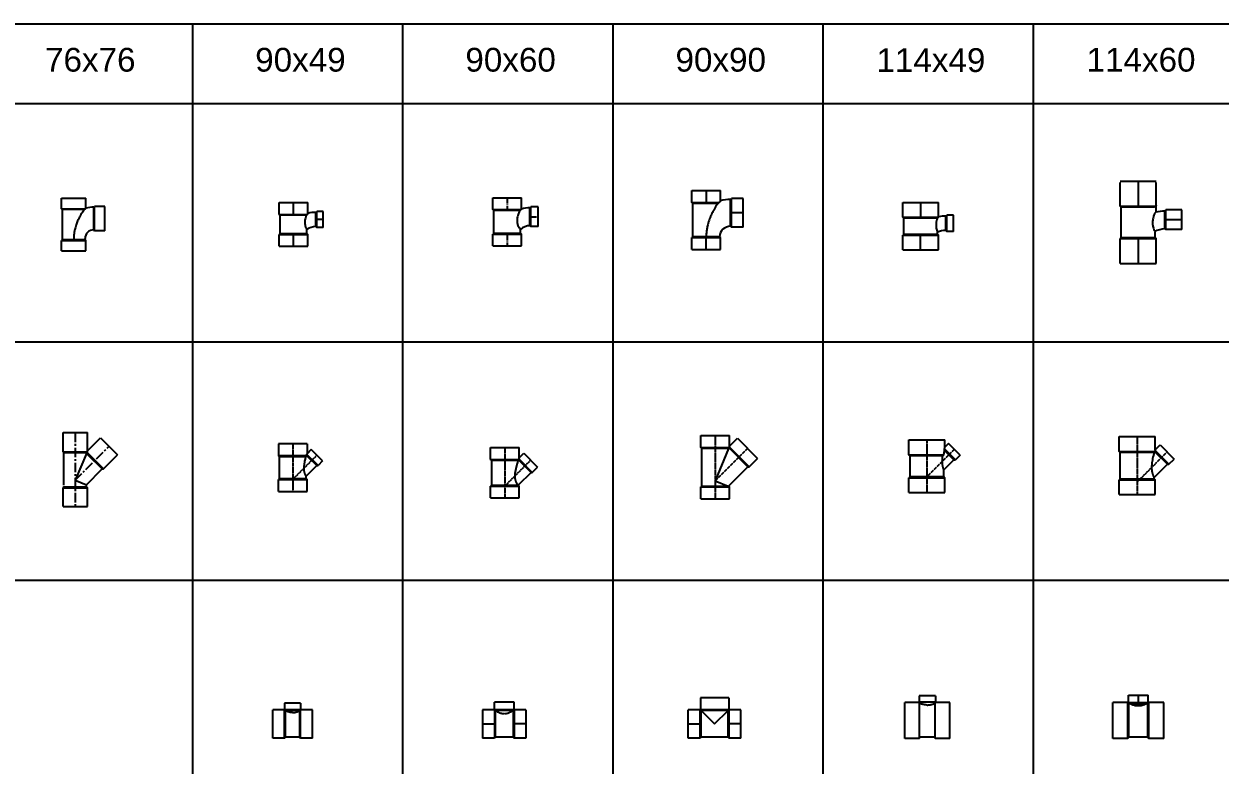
# Model space of a CAD drawing. Header units: millimetres. Extents: x 1218 to 72853, y -34712 to 16286.
# Drawn here: x 9258 to 13282, y 1180 to 3674 of the extents above; entities that cross this region are included whole.
import ezdxf
from ezdxf.enums import TextEntityAlignment as Align

# ---------------------------------------------------------------- set-up
doc = ezdxf.new("R2010")
doc.units = ezdxf.units.MM
doc.set_wipeout_variables(frame=1)
doc.linetypes.add('CENTER', pattern=[50.8, 31.75, -6.35, 6.35, -6.35])
doc.linetypes.add('CENTER2', pattern=[28.575, 19.05, -3.175, 3.175, -3.175])
doc.styles.get("Standard").update_dxf_attribs({"font": 'arial.ttf'})

# ---------------------------------------------------------------- blocks, each defined once
blk = doc.blocks.new('TE CONG-D76x76 uPVC')
for p, q in [((-41, 68), (41, 68)), ((-41, 33), (-41, 68)), ((41, 34.7), (41, 68)), ((67, 38), (70, 41)), ((105, 41), (70, 41)), ((105, -41), (105, 41)), ((-38, 30), (-41, 33)), ((-38, -71), (-38, 30)), ((67, -38), (70, -41)), ((-38, -71), (-41, -74)), ((-41, -109), (-41, -74)), ((38, -71), (38, -67)), ((38, -71), (41, -74)), ((41, -109), (41, -74)), ((105, -41), (70, -41)), ((-41, -109), (41, -109))]:
    blk.add_line(p, q)
at = {"color": 8}
for p, q in [((70, -41), (70, 41)), ((-41, 33), (39.7, 33)), ((35.1, 30), (-38, 30)), ((67, -38), (67, 38)), ((-41, -74), (41, -74)), ((-38, -71), (38, -71))]:
    blk.add_line(p, q, dxfattribs=at)
for radius, end in [(105, 104.3367), (29, 180)]:
    blk.add_arc((67, -67), radius, 90, end)
for points, knots in [([(35.1, 30), (34.1, 28.6), (33, 27), (30.6, 23.5), (29.3, 21.7), (26.8, 17.7), (25.4, 15.6), (22.6, 10.8), (21, 8.1), (17.7, 2), (16, -1.4), (12.4, -9.1), (10.7, -13.4), (7.1, -23), (5.5, -28.4), (3.2, -37.5), (2.4, -41.2), (1.2, -48.6), (0.8, -52.3), (0.2, -59.6), (0, -63.2), (0, -66.9), (0, -66.9), (0, -67)], [-111.434171, -111.434171, -111.434171, -111.434171, -102.628703, -102.628703, -94.504827, -94.504827, -86.07628, -86.07628, -76.14133, -76.14133, -64.343692, -64.343692, -50.236325, -50.236325, -33.372812, -33.372812, -22.019796, -22.019796, -10.895937, -10.895937, 0, 0, 0.175529, 0.175529, 0.175529, 0.175529]), ([(39.7, 33), (38.7, 32.3), (37.3, 31.4), (35.5, 30.3), (35.3, 30.1), (35.1, 30)], [-37.407711, -37.407711, -37.407711, -37.407711, -30.712392, -30.712392, -29.803601, -29.803601, -29.803601, -29.803601]), ([(41, 34.7), (41, 34.7), (41, 34.7), (41, 34.7), (40.9, 34.6), (40.6, 34.1), (40.2, 33.7), (39.7, 33)], [-10.371598, -10.371598, -10.371598, -10.371598, -10.158783, -10.158783, -6.05656, -6.05656, 0, 0, 0, 0])]:
    blk.add_open_spline(points, degree=3, knots=knots, dxfattribs=at)
at = {"flags": 1}
for p in [(-0.6, 33), (70, 0), (0, -74)]:
    blk.add_attdef('AMC', p, '', height=0.5, dxfattribs=at)
blk = doc.blocks.new('TE CONG-D90x49 uPVC')
for p, q in [((-48, 57), (48, 57)), ((-48, 17), (-48, 57)), ((48, 20.2), (48, 57)), ((-45, 14), (-48, 17)), ((-45, -47), (-45, 14)), ((75, 24), (78, 27)), ((100, 27), (78, 27)), ((100, -27), (100, 27)), ((45, -47), (45, -33.8)), ((75, -24), (78, -27)), ((100, -27), (78, -27)), ((-45, -47), (-48, -50)), ((-48, -90), (-48, -50)), ((45, -47), (48, -50)), ((48, -90), (48, -50)), ((-48, -90), (48, -90))]:
    blk.add_line(p, q)
at = {"color": 8}
for p, q in [((-48, 17), (46.7, 17)), ((42.8, 14), (-45, 14)), ((75, -24), (75, 24)), ((78, -27), (78, 27)), ((-48, -50), (48, -50)), ((-45, -47), (45, -47))]:
    blk.add_line(p, q, dxfattribs=at)
for points in [[(0, 17), (0, 57)], [(100, 0), (78, 0)], [(0, -90), (0, -50)]]:
    blk.add_lwpolyline(points, dxfattribs=at)
for radius, end in [(99, 105.8266), (51, 126.0319)]:
    blk.add_arc((75, -75), radius, 90, end)
blk.add_open_spline([(42.8, 14), (42.8, 13.8), (42.7, 13.6), (41.7, 10.8), (40.6, 7.6), (39.3, 2), (38.9, -0.3), (38.3, -4.5), (38.1, -6.4), (38, -10.1), (38.1, -11.8), (38.3, -15.1), (38.6, -16.7), (39.3, -20.9), (40, -23.2), (41.6, -27.5), (42.5, -29.4), (43.7, -31.6), (44.1, -32.3), (44.7, -33.2), (44.8, -33.5), (45, -33.7), (45, -33.8), (45, -33.8)], degree=3, knots=[-147.05424, -147.05424, -147.05424, -147.05424, -146.148663, -146.148663, -134.476769, -134.476769, -127.306651, -127.306651, -121.484895, -121.484895, -116.425315, -116.425315, -111.407244, -111.407244, -103.226171, -103.226171, -94.258034, -94.258034, -88.50862, -88.50862, -83.71991, -83.71991, -81.241756, -81.241756, -81.241756, -81.241756], dxfattribs=at)
for points, knots in [([(46.7, 17), (46.5, 16.9), (46.4, 16.7), (45.1, 15.8), (44, 14.9), (42.8, 14)], [-5.558185, -5.558185, -5.558185, -5.558185, -4.787268, -4.787268, 0, 0, 0, 0]), ([(48, 20.2), (48, 20.2), (48, 20.2), (47.9, 20.1), (47.9, 19.9), (47.5, 19.2), (47.2, 18.2), (46.7, 17)], [-11.888683, -11.888683, -11.888683, -11.888683, -9.966239, -9.966239, -7.166015, -7.166015, 0, 0, 0, 0])]:
    blk.add_open_spline(points, degree=3, knots=knots)
at = {"flags": 1}
for p in [(0, 17), (78, 0), (0, -50)]:
    blk.add_attdef('AMC', p, '', height=0.5, dxfattribs=at)
blk = doc.blocks.new('TE CONG-D90x90 uPVC')
blk.add_wipeout([(-48, 75), (48, 75), (48, 40.4), (50, 40.9), (51.9, 41.4), (54, 41.9), (56.1, 42.3), (56.1, 42.3), (59, 42.9), (60.2, 43.1), (60.2, 43.1), (63.1, 43.6), (64.8, 43.8), (68, 44.2), (70, 44.4), (72, 44.6), (74, 44.7), (76, 44.9), (78, 44.9), (78, 44.9), (82, 45), (85, 48), (125, 48), (125, -48), (85, -48), (82, -45), (79, -45.1), (76.1, -45.5), (70, -47), (65.1, -49.1), (65.1, -49.1), (59.5, -52.6), (59.5, -52.6), (56.5, -55.2), (54, -57.8), (52.7, -59.3), (52.7, -59.3), (49.9, -63.5), (48.3, -66.6), (48.3, -66.6), (48.3, -66.6), (46.5, -71.5), (46.5, -71.5), (45.7, -74.9), (45.3, -77), (45.1, -80.1), (48, -83), (48, -123), (-48, -123), (-48, -83), (-45, -80), (-45, 32), (-48, 35)])
at = {"extrusion": (-1, 6.12303e-17, 0)}
for p, q in [((-48, 35), (-48, 75)), ((-48, 75), (48, 75)), ((48, 40.4), (48, 75)), ((82, 45), (85, 48)), ((125, 48), (85, 48)), ((125, -48), (125, 48)), ((-45, 32), (-48, 35)), ((-45, -80), (-45, 32)), ((-45, -80), (-48, -83)), ((45.1, -80.1), (48, -83)), ((82, -45), (85, -48)), ((125, -48), (85, -48)), ((-48, -123), (-48, -83)), ((48, -123), (48, -83)), ((-48, -123), (48, -123))]:
    blk.add_line(p, q, dxfattribs=at)
at = {"color": 8}
for p, q in [((0, 75), (0, 35)), ((125, 0), (85, 0)), ((0, -123), (0, -83))]:
    blk.add_line(p, q, dxfattribs=at)
at = {"color": 8, "extrusion": (-1, 6.12303e-17, 0)}
for p, q in [((82, -45), (82, 45)), ((85, -48), (85, 48)), ((-48, 35), (44.2, 35)), ((39.6, 32), (-45, 32)), ((-45, -80), (0, -80)), ((-48, -83), (48, -83))]:
    blk.add_line(p, q, dxfattribs=at)
for radius, end in [(127, 105.5284), (37, 176.9811)]:
    blk.add_arc((82, -82), radius, 90, end)
blk.add_open_spline([(48, 40.4), (48, 40.4), (48, 40.3), (47.8, 40.1), (47.5, 39.7), (46.5, 38.3), (45.5, 36.8), (44.2, 35)], degree=3, knots=[-20.213192, -20.213192, -20.213192, -20.213192, -17.094183, -17.094183, -11.239429, -11.239429, 0, 0, 0, 0])
at = {"color": 8}
for points, knots in [([(39.6, 32), (39.2, 31.3), (38.7, 30.6), (36.9, 28), (35.4, 25.8), (32.5, 21.3), (31, 18.9), (27.7, 13.4), (25.9, 10.2), (22.1, 3.2), (20.1, -0.7), (15.9, -9.6), (13.8, -14.6), (9.3, -26.4), (7.1, -33.3), (4.2, -44.7), (3.2, -49.3), (1.7, -58.2), (1.1, -62.6), (0.3, -71.3), (0.1, -75.7), (0, -80)], [-126.551744, -126.551744, -126.551744, -126.551744, -122.904017, -122.904017, -113.440294, -113.440294, -103.674924, -103.674924, -92.147732, -92.147732, -78.433676, -78.433676, -61.993948, -61.993948, -40.265176, -40.265176, -26.40253, -26.40253, -13.057475, -13.057475, -0.051407, -0.051407, -0.051407, -0.051407]), ([(0, -80), (2.8, -80), (5.5, -80), (14, -80), (19.5, -80), (29.4, -80), (33.7, -80), (39.6, -80), (41.6, -80), (43.8, -80), (44.4, -80), (44.9, -80.1), (45, -80.1), (45, -80.1), (45.1, -80.1), (45.1, -80.1)], [-212.651467, -212.651467, -212.651467, -212.651467, -204.367413, -204.367413, -186.818532, -186.818532, -169.056945, -169.056945, -155.542046, -155.542046, -147.356202, -147.356202, -143.693956, -143.693956, -141.767552, -141.767552, -141.767552, -141.767552])]:
    blk.add_open_spline(points, degree=3, knots=knots, dxfattribs=at)
blk.add_open_spline([(44.2, 35), (42.8, 34.1), (41.3, 33.1), (39.6, 32)], degree=3)
at = {"flags": 1}
for p in [(0, 35), (85, 0), (0, -83)]:
    blk.add_attdef('AMC', p, '', height=0.5, dxfattribs=at)
blk = doc.blocks.new('TE CONG-D114x49 uPVC')
for p, q in [((-60.5, 70), (60.5, 70)), ((-60.5, 20), (-60.5, 70)), ((60.5, 21.3), (60.5, 70)), ((-57, 16.5), (-60.5, 20)), ((-57, -36.5), (-57, 16.5)), ((84.5, 24), (88, 27.5)), ((110, 27.5), (88, 27.5)), ((110, -27.5), (110, 27.5)), ((-57, -36.5), (-60.5, -40)), ((-60.5, -90), (-60.5, -40)), ((57, -36.5), (57, -30.6)), ((57, -36.5), (60.5, -40)), ((60.5, -90), (60.5, -40)), ((84.5, -24), (88, -27.5)), ((110, -27.5), (88, -27.5)), ((-60.5, -90), (60.5, -90))]:
    blk.add_line(p, q)
at = {"color": 8}
for p, q in [((-60.5, 20), (60, 20)), ((55.6, 16.5), (-57, 16.5)), ((84.5, -24), (84.5, 24)), ((88, -27.5), (88, 27.5)), ((-60.5, -40), (60.5, -40)), ((-57, -36.5), (57, -36.5))]:
    blk.add_line(p, q, dxfattribs=at)
for points in [[(0, 70), (0, 20)], [(0, -90), (0, -40)]]:
    blk.add_lwpolyline(points, dxfattribs=at)
for radius, end in [(108.5, 102.7794), (60.5, 117.0357)]:
    blk.add_arc((84.5, -84.5), radius, 90, end)
blk.add_open_spline([(55.6, 16.5), (55.3, 15.5), (54.9, 14.3), (53.8, 10.2), (53, 7), (52.1, 1.2), (51.9, -1.2), (51.7, -5.8), (51.7, -7.9), (51.9, -12.2), (52.2, -14.4), (53, -19.1), (53.6, -21.5), (54.9, -25.6), (55.6, -27.3), (56.4, -29.4), (56.7, -30), (57, -30.5), (57, -30.6), (57, -30.6)], degree=3, knots=[-144.503722, -144.503722, -144.503722, -144.503722, -138.978767, -138.978767, -127.695935, -127.695935, -120.323425, -120.323425, -113.996884, -113.996884, -107.288812, -107.288812, -98.593692, -98.593692, -89.424862, -89.424862, -82.963324, -82.963324, -78.934529, -78.934529, -78.934529, -78.934529], dxfattribs=at)
for points, knots in [([(60, 20), (59.1, 19.3), (57.9, 18.3), (56.1, 16.9), (55.9, 16.7), (55.6, 16.5)], [-12.90912, -12.90912, -12.90912, -12.90912, -5.675517, -5.675517, -4.569477, -4.569477, -4.569477, -4.569477]), ([(60.5, 21.3), (60.5, 21.3), (60.5, 21.3), (60.5, 21.3), (60.5, 21.2), (60.3, 20.8), (60.2, 20.5), (60, 20)], [-7.601301, -7.601301, -7.601301, -7.601301, -6.571718, -6.571718, -4.248603, -4.248603, 0, 0, 0, 0])]:
    blk.add_open_spline(points, degree=3, knots=knots)
at = {"flags": 1}
for p in [(0, 20.4), (88, 0), (0, -40)]:
    blk.add_attdef('AMC', p, '', height=0.5, dxfattribs=at)
blk = doc.blocks.new('TE CONG-D114x60 uPVC')
blk.add_wipeout([(-60.5, -147), (60.5, -147), (60.5, -63), (57, -59.5), (57, -39.7), (63.2, -36.1), (68.2, -33.9), (74.2, -32), (79.2, -30.9), (83.2, -30.3), (86.4, -30.1), (89.1, -30), (89.5, -30), (93, -33.5), (147, -33.5), (147, 33.5), (93, 33.5), (89.5, 30), (85.4, 29.9), (79.8, 29.6), (74.9, 29.1), (68.8, 28.2), (64.2, 27.3), (60.5, 26.4), (60.5, 130), (-60.5, 130), (-60.5, 46), (-57, 42.5), (-57, -59.5), (-60.5, -63)])
at = {"extrusion": (0, 0, -1)}
for p, q in [((-60.5, 130), (60.5, 130)), ((-60.5, 46), (-60.5, 125)), ((60.5, 26.4), (60.5, 125)), ((-57, 42.5), (-60.5, 46)), ((-57, -59.5), (-57, 42.5)), ((89.5, 30), (93, 33.5)), ((147, 33.5), (93, 33.5)), ((147, -33.5), (147, 33.5)), ((57, -59.5), (57, -39.7)), ((89.5, -30), (93, -33.5)), ((147, -33.5), (93, -33.5)), ((-57, -59.5), (-60.5, -63)), ((-60.5, -147), (-60.5, -63)), ((57, -59.5), (60.5, -63)), ((60.5, -147), (60.5, -63)), ((-60.5, -147), (60.5, -147))]:
    blk.add_line(p, q, dxfattribs=at)
at = {"color": 8, "extrusion": (0, 0, -1)}
for p, q in [((0, 130), (0, 46)), ((-60.5, 46), (59.9, 46)), ((55.3, 42.5), (-57, 42.5)), ((89.5, -30), (89.5, 30)), ((93, -33.5), (93, 33.5)), ((147, 0), (93, 0)), ((-60.5, -63), (60.5, -63)), ((-57, -59.5), (57, -59.5)), ((0, -63), (0, -147))]:
    blk.add_line(p, q, dxfattribs=at)
at = {"extrusion": (0, 0, -1)}
for radius, start in [(119.5, 75.9554), (59.5, 56.892)]:
    blk.add_arc((-89.5, -89.5), radius, start, 90, dxfattribs=at)
at = {"color": 8}
blk.add_open_spline([(59.9, 46), (58.8, 45.1), (57.2, 44), (55.3, 42.5)], degree=3, dxfattribs=at)
for points, knots in [([(60.5, 47.4), (60.5, 47.4), (60.5, 47.4), (60.5, 47.4), (60.4, 47.3), (60.3, 46.9), (60.1, 46.5), (59.9, 46)], [-8.715427, -8.715427, -8.715427, -8.715427, -7.491707, -7.491707, -4.856135, -4.856135, 0, 0, 0, 0]), ([(60.5, 26.4), (55.1, 20.9), (54.8, 20.3), (53.5, 16.9), (52.3, 13.5), (50.6, 7), (49.9, 4.3), (49.1, -0.7), (48.8, -2.9), (48.5, -7.2), (48.4, -9.2), (48.5, -13.1), (48.6, -15), (49.1, -18.5), (49.4, -20.2), (50.3, -24.4), (51, -26.8), (52.8, -31.8), (53.9, -34.1), (55.3, -36.8), (55.7, -37.6), (56.4, -38.7), (56.7, -39.1), (56.9, -39.6), (57, -39.7), (57, -39.7)], [-186.230757, -186.230757, -186.230757, -186.230757, -182.972942, -182.972942, -169.287931, -169.287931, -160.394179, -160.394179, -153.572737, -153.572737, -147.473376, -147.473376, -141.898934, -141.898934, -136.591676, -136.591676, -128.154504, -128.154504, -116.849649, -116.849649, -110.803503, -110.803503, -104.987619, -104.987619, -100.496006, -100.496006, -100.496006, -100.496006])]:
    blk.add_open_spline(points, degree=3, knots=knots, dxfattribs=at)
at = {"flags": 1}
for p in [(0, 46), (93, 0), (0, -63)]:
    blk.add_attdef('AMC', p, '', height=0.5, dxfattribs=at)
blk = doc.blocks.new('TE CONG-D90x60 uPVC')
blk.add_wipeout([(-48, 64), (-48, 24), (-45, 21), (-45, -55), (-48, -58), (-48, -98), (48, -98), (48, -58), (45, -55), (45, -42.6), (48.6, -39.5), (52.1, -37.2), (56.4, -34.8), (59.8, -33.3), (63.6, -32), (67.8, -30.9), (71.5, -30.3), (74.6, -30.1), (77, -30.1), (80, -33), (105, -33), (105, 33), (80, 33), (77, 30), (72.6, 29.9), (67, 29.5), (62.4, 29), (57.7, 28.2), (53.8, 27.5), (50.5, 26.7), (48, 26), (48, 64)])
for p, q in [((-48, 64), (48, 64)), ((-48, 24), (-48, 64)), ((48, 26), (48, 64)), ((-45, 21), (-48, 24)), ((-45, -55), (-45, 21)), ((77, 30), (80, 33)), ((105, 33), (80, 33)), ((105, -33), (105, 33)), ((77, -30), (80, -33)), ((105, -33), (80, -33)), ((-45, -55), (-48, -58)), ((-48, -98), (-48, -58)), ((45, -55), (45, -42.6)), ((45, -55), (48, -58)), ((48, -98), (48, -58)), ((-48, -98), (48, -98))]:
    blk.add_line(p, q)
at = {"color": 8, "linetype": 'CENTER2'}
for p, q in [((0, 64), (0, 24)), ((80, 0), (105, 0)), ((0, -58), (0, -98))]:
    blk.add_line(p, q, dxfattribs=at)
at = {"color": 8}
for p, q in [((-48, 24), (47, 24)), ((42.9, 21), (-45, 21)), ((77, -30), (77, 30)), ((80, -33), (80, 33)), ((-48, -58), (48, -58)), ((-45, -55), (45, -55))]:
    blk.add_line(p, q, dxfattribs=at)
for radius, end in [(107, 105.7255), (47, 132.9102)]:
    blk.add_arc((77, -77), radius, 90, end)
for points, knots in [([(42.9, 21), (42.5, 20.2), (42.1, 19.4), (40.4, 15.6), (38.8, 11.9), (36.6, 5.2), (35.8, 2.6), (34.6, -2.5), (34.2, -4.9), (33.7, -9.5), (33.5, -11.6), (33.6, -15.5), (33.7, -17.3), (34.1, -20.8), (34.4, -22.4), (35.2, -25.6), (35.7, -27.3), (37.5, -31.7), (38.8, -34.2), (40.9, -37.4), (41.6, -38.4), (42.8, -40), (43.4, -40.7), (44.2, -41.7), (44.5, -42.1), (44.9, -42.5), (45, -42.6), (45, -42.6)], [-189.585739, -189.585739, -189.585739, -189.585739, -185.251015, -185.251015, -171.383877, -171.383877, -163.165139, -163.165139, -156.002542, -156.002542, -149.983041, -149.983041, -144.77111, -144.77111, -140.006971, -140.006971, -134.670834, -134.670834, -124.685966, -124.685966, -118.78543, -118.78543, -113.196207, -113.196207, -107.561254, -107.561254, -102.971111, -102.971111, -102.971111, -102.971111]), ([(48, 26), (48, 26), (48, 26), (47.9, 25.9), (47.9, 25.8), (47.6, 25.3), (47.4, 24.7), (47, 24)], [-10.127647, -10.127647, -10.127647, -10.127647, -8.489197, -8.489197, -5.730222, -5.730222, 0, 0, 0, 0])]:
    blk.add_open_spline(points, degree=3, knots=knots, dxfattribs=at)
blk.add_open_spline([(47, 24), (45.9, 23.2), (44.5, 22.2), (42.9, 21)], degree=3, dxfattribs=at)
at = {"flags": 1}
for p in [(0, 24), (80, 0), (0, -58)]:
    blk.add_attdef('AMC', p, '', height=0.5, dxfattribs=at)
blk = doc.blocks.new('Y-D76x76 uPVC')
blk.add_wipeout([(-41, 160), (41, 160), (41, 99), (84.9, 142.8), (142.8, 84.9), (95.5, 37.5), (91.2, 37.5), (38, -15.7), (38, -23), (41, -26), (41, -89), (-41, -89), (-41, -26), (-38, -23), (-38, 92), (-41, 95)])
for p, q in [((-41, 160), (41, 160)), ((-41, 95), (-41, 160)), ((41, 99), (41, 160)), ((41, 99), (84.9, 142.8)), ((84.9, 142.8), (142.8, 84.9)), ((-38, 92), (-41, 95)), ((-38, -17), (-38, 91)), ((41.2, 99.5), (40.8, 98.5)), ((95.5, 37.5), (142.8, 84.9)), ((38, -15.7), (91.2, 37.5)), ((91.2, 37.5), (95.5, 37.5)), ((-38, -23), (-41, -26)), ((-41, -89), (-41, -26)), ((38, -23), (38, -17)), ((38, -23), (41, -26)), ((41, -89), (41, -26)), ((-41, -89), (41, -89))]:
    blk.add_line(p, q)
at = {"color": 8}
for p, q in [((-41, 95), (40.6, 95)), ((39.2, 92), (-38, 92)), ((38.5, 90.1), (0, 0)), ((38.5, 90.1), (91.2, 37.5)), ((40.2, 92.7), (95.5, 37.5)), ((0, 0), (38, -15.7)), ((-41, -26), (41, -26)), ((-38, -23), (38, -23))]:
    blk.add_line(p, q, dxfattribs=at)
at = {"color": 8, "linetype": 'CENTER'}
blk.add_line((0, 0), (113.8, 113.8), dxfattribs=at)
blk.add_lwpolyline([(0, 160), (0, -89)], dxfattribs=at)
for points in [[(40.1, 92.5), (38.8, 90.6), (39.4, 91.6), (38.8, 90.6)], [(40.8, 94.2), (40.8, 95.7), (40.8, 97.1), (40.8, 98.5)]]:
    blk.add_open_spline(points, degree=3)
blk.add_open_spline([(40.8, 94.2), (40.7, 94), (40.6, 93.8), (40.4, 93.2), (40.3, 92.9), (40.1, 92.5)], degree=3, knots=[51.74332, 51.74332, 51.74332, 51.74332, 53.532795, 53.532795, 55.654184, 55.654184, 55.654184, 55.654184])
at = {"flags": 1}
for p in [(0, 95), (66.5, 66.5), (0, -26)]:
    blk.add_attdef('AMC', p, '', height=0.5, dxfattribs=at)
blk = doc.blocks.new('Y-D90x49 uPVC')
for p, q in [((48, 120), (-48, 120)), ((-48, 120), (-48, 80)), ((48, 120), (48, 86.2)), ((62.2, 100.4), (48, 86.2)), ((100.4, 62.2), (62.2, 100.4)), ((-45, 77), (-48, 80)), ((-45, 3), (-45, 77)), ((80.6, 46.7), (45, 11.1)), ((80.6, 46.7), (84.9, 46.7)), ((100.4, 62.2), (84.9, 46.7)), ((-45, 3), (-48, 0)), ((-48, -40), (-48, 0)), ((45, 3), (45, 11.1)), ((45, 3), (48, 0)), ((48, -40), (48, 0)), ((-48, -40), (48, -40))]:
    blk.add_line(p, q)
at = {"color": 8, "linetype": 'CENTER2', "ltscale": 0.25}
blk.add_line((81.3, 81.3), (0, 0), dxfattribs=at)
at = {"color": 8}
for p, q in [((84.9, 46.7), (47.4, 84.1)), ((47.5, 80), (-48, 80)), ((-45, 77), (44.5, 77)), ((47.4, 79.9), (80.6, 46.7)), ((-48, 0), (48, 0)), ((-45, 3), (45, 3))]:
    blk.add_line(p, q, dxfattribs=at)
at = {"color": 8, "linetype": 'CENTER2', "ltscale": 0.25}
blk.add_lwpolyline([(0, 120), (0, -40)], dxfattribs=at)
for points, knots in [([(47.4, 84.1), (47.4, 84.1), (47.4, 84.1), (47.5, 84.5), (47.6, 84.8), (47.7, 85.3), (47.8, 85.5), (47.9, 85.8), (47.9, 86), (48, 86.1), (48, 86.2), (48, 86.2)], [7.561672, 7.561672, 7.561672, 7.561672, 7.619529, 7.619529, 9.524412, 9.524412, 11.429294, 11.429294, 13.334176, 13.334176, 15.239058, 15.239058, 15.239058, 15.239058]), ([(47.4, 84.1), (47.4, 83.5), (47.4, 82.9), (47.4, 81.5), (47.4, 80.8), (47.5, 80)], [2.643, 2.643, 2.643, 2.643, 4.27145, 4.27145, 6.406904, 6.406904, 6.406904, 6.406904])]:
    blk.add_open_spline(points, degree=3, knots=knots)
at = {"color": 8}
blk.add_open_spline([(45, 11.1), (45, 11.1), (45, 11.1), (44.9, 11.2), (44.8, 11.3), (44.7, 11.6), (44.6, 11.8), (44.3, 12.2), (44.2, 12.4), (43.9, 13), (43.7, 13.3), (43.3, 14), (43.1, 14.4), (42.7, 15.3), (42.5, 15.7), (42.1, 16.7), (41.9, 17.2), (41.4, 18.3), (41.2, 19), (40.7, 20.4), (40.4, 21.1), (40, 22.7), (39.8, 23.5), (39.4, 25.2), (39.2, 26.1), (38.8, 27.8), (38.7, 28.8), (38.5, 30.6), (38.4, 31.6), (38.1, 34.4), (38.1, 36.3), (38.1, 40.7), (38.2, 43.3), (38.7, 48.7), (39, 51.4), (39.9, 56.7), (40.3, 59.3), (41.3, 64.2), (41.9, 66.5), (42.7, 70), (43, 71.3), (43.6, 73.7), (43.9, 74.8), (44.3, 76.2), (44.4, 76.6), (44.5, 77)], degree=3, knots=[40.003846, 40.003846, 40.003846, 40.003846, 42.29611, 42.29611, 44.588374, 44.588374, 46.880637, 46.880637, 49.172901, 49.172901, 51.465165, 51.465165, 53.757428, 53.757428, 56.049692, 56.049692, 58.341956, 58.341956, 61.050173, 61.050173, 63.75839, 63.75839, 66.466607, 66.466607, 69.174824, 69.174824, 71.883041, 71.883041, 74.591258, 74.591258, 80.007692, 80.007692, 87.770607, 87.770607, 95.533522, 95.533522, 103.296436, 103.296436, 111.059351, 111.059351, 115.801338, 115.801338, 120.543324, 120.543324, 122.737773, 122.737773, 122.737773, 122.737773], dxfattribs=at)
for points in [[(44.5, 77), (45.4, 77.9), (46.4, 78.9), (47.4, 79.9)], [(47.4, 79.9), (47.4, 79.9), (47.4, 80), (47.5, 80)]]:
    blk.add_open_spline(points, degree=3)
at = {"flags": 1}
for p in [(0, 80), (65.8, 65.8), (0, -0.9)]:
    blk.add_attdef('AMC', p, '', height=0.5, dxfattribs=at)
blk = doc.blocks.new('Y-D90x60 uPVC')
for p, q in [((-48, 90), (-48, 130)), ((-48, 130), (48, 130)), ((48, 94.7), (48, 130)), ((-45, 87), (-48, 90)), ((-45, 87), (-45, 3)), ((48, 94.7), (63.6, 110.3)), ((63.6, 110.3), (110.3, 63.6)), ((88.4, 46), (45.2, 2.8)), ((88.4, 46), (92.6, 46)), ((92.6, 46), (110.3, 63.6)), ((-45, 3), (-48, 0)), ((45.2, 2.8), (48, 0)), ((-48, -40), (-48, 0)), ((-48, -40), (48, -40)), ((48, -40), (48, 0))]:
    blk.add_line(p, q)
at = {"color": 8, "linetype": 'CENTER2', "ltscale": 0.25}
for p, q in [((0, 130), (0, -40)), ((87, 87), (0, 0))]:
    blk.add_line(p, q, dxfattribs=at)
at = {"color": 8}
for p, q in [((-48, 90), (47, 90)), ((-45, 87), (44.9, 87)), ((46.1, 88.2), (88.4, 46)), ((47, 91.6), (92.6, 46)), ((-45, 3), (44.6, 3)), ((-48, 0), (48, 0))]:
    blk.add_line(p, q, dxfattribs=at)
for points, knots in [([(44.9, 87), (44.8, 86.8), (44.7, 86.6), (44.4, 85.5), (44.1, 84.5), (43.3, 82), (42.8, 80.5), (41.9, 77.3), (41.4, 75.7), (40.5, 72.6), (40.1, 71.1), (39.2, 68), (38.8, 66.5), (37.6, 61.6), (36.8, 58.1), (35.7, 52.9), (35.3, 51.1), (34.7, 47.6), (34.5, 45.8), (34, 42.3), (33.9, 40.5), (33.6, 37), (33.5, 35.3), (33.5, 32.4), (33.6, 31.3), (33.7, 29), (33.8, 27.9), (34.1, 25.6), (34.2, 24.5), (34.7, 22.3), (34.9, 21.2), (35.5, 19.1), (35.8, 18.1), (36.5, 16.1), (36.9, 15.2), (37.7, 13.4), (38.1, 12.5), (38.9, 11), (39.3, 10.2), (40.1, 9), (40.5, 8.5), (41.1, 7.4), (41.5, 7), (42.1, 6.1), (42.4, 5.7), (43, 4.9), (43.3, 4.6), (43.8, 4), (44, 3.7), (44.3, 3.3), (44.5, 3.1), (44.6, 3)], [69.005781, 69.005781, 69.005781, 69.005781, 71.450065, 71.450065, 77.497626, 77.497626, 83.545187, 83.545187, 89.592747, 89.592747, 94.74428, 94.74428, 99.895813, 99.895813, 110.198878, 110.198878, 115.350411, 115.350411, 120.501943, 120.501943, 125.653476, 125.653476, 130.805009, 130.805009, 134.110999, 134.110999, 137.416989, 137.416989, 140.722979, 140.722979, 144.028969, 144.028969, 147.334959, 147.334959, 150.640949, 150.640949, 153.94694, 153.94694, 157.25293, 157.25293, 160.067416, 160.067416, 162.881902, 162.881902, 165.696388, 165.696388, 168.510874, 168.510874, 171.32536, 171.32536, 174.078416, 174.078416, 174.078416, 174.078416]), ([(47, 90), (46.8, 89.5), (46.6, 89.1), (46.3, 88.6), (46.2, 88.4), (46.1, 88.2)], [2.47194, 2.47194, 2.47194, 2.47194, 6.033421, 6.033421, 8.67446, 8.67446, 8.67446, 8.67446]), ([(47, 90), (47, 90.4), (47, 90.9), (47, 91.4), (47, 91.5), (47, 91.6)], [2.38239, 2.38239, 2.38239, 2.38239, 3.560247, 3.560247, 3.835471, 3.835471, 3.835471, 3.835471])]:
    blk.add_open_spline(points, degree=3, knots=knots, dxfattribs=at)
blk.add_open_spline([(46.1, 88.2), (45.7, 87.8), (45.3, 87.4), (44.9, 87)], degree=3, dxfattribs=at)
for points, knots in [([(48, 94.7), (48, 94.7), (48, 94.6), (47.9, 94.5), (47.9, 94.4), (47.8, 94.1), (47.7, 93.9), (47.6, 93.4), (47.5, 93.2), (47.3, 92.5), (47.2, 92.1), (47, 91.6)], [14.864554, 14.864554, 14.864554, 14.864554, 16.722623, 16.722623, 18.580692, 18.580692, 20.438761, 20.438761, 22.29683, 22.29683, 24.866974, 24.866974, 24.866974, 24.866974]), ([(45.2, 2.8), (45.2, 2.8), (45.2, 2.8), (45, 2.8), (44.9, 2.9), (44.8, 3), (44.7, 3), (44.6, 3)], [80.258603, 80.258603, 80.258603, 80.258603, 82.612246, 82.612246, 84.965889, 84.965889, 85.919214, 85.919214, 85.919214, 85.919214])]:
    blk.add_open_spline(points, degree=3, knots=knots)
at = {"flags": 1}
for p in [(-0.5, 90), (69.3, 69.3), (0, -1.6)]:
    blk.add_attdef('AMC', p, '', height=0.5, dxfattribs=at)
blk = doc.blocks.new('Y-D90x90 uPVC')
for p, q in [((-48, 112), (-48, 152)), ((-48, 152), (48, 152)), ((48, 115.9), (48, 152)), ((48, 115.9), (75, 142.8)), ((75, 142.8), (142.8, 75)), ((-45, 109), (-48, 112)), ((-45, -18), (-45, 109)), ((45.3, -18.3), (110.3, 46.7)), ((110.3, 46.7), (114.6, 46.7)), ((114.6, 46.7), (142.8, 75)), ((-45, -18), (-48, -21)), ((-48, -61), (-48, -21)), ((45.3, -18.3), (48, -21)), ((48, -61), (48, -21)), ((-48, -61), (48, -61))]:
    blk.add_line(p, q)
at = {"color": 8, "linetype": 'CENTER2', "ltscale": 0.25}
for p, q in [((0, 152), (0, -61)), ((108.9, 108.9), (0, 0))]:
    blk.add_line(p, q, dxfattribs=at)
at = {"color": 8}
for p, q in [((-48, 112), (47.2, 112)), ((45, 109), (-45, 109)), ((45, 108.6), (0, 0)), ((45, 109), (46.7, 110.7)), ((45, 108.6), (46.7, 110.3)), ((45, 108.6), (45, 109)), ((46.7, 110.3), (46.7, 110.7)), ((46.7, 110.3), (110.3, 46.7)), ((48, 115.9), (47.2, 114)), ((47.2, 114), (114.6, 46.7)), ((-48, -21), (48, -21)), ((-45, -18), (43.5, -18)), ((0, 0), (43.5, -18))]:
    blk.add_line(p, q, dxfattribs=at)
blk.add_open_spline([(47.2, 112), (47.1, 111.7), (47, 111.5), (46.9, 111.1), (46.8, 110.9), (46.7, 110.7), (46.7, 110.7), (46.7, 110.7)], degree=3, knots=[2.996084, 2.996084, 2.996084, 2.996084, 5.635895, 5.635895, 8.453842, 8.453842, 11.27179, 11.27179, 11.27179, 11.27179], dxfattribs=at)
blk.add_open_spline([(47.2, 112), (47.2, 112.7), (47.2, 113.3), (47.2, 114)], degree=3, dxfattribs=at)
blk.add_open_spline([(43.5, -18), (43.7, -18), (43.9, -18.1), (44.4, -18.2), (44.6, -18.2), (45, -18.3), (45.1, -18.3), (45.3, -18.3), (45.3, -18.3), (45.3, -18.3)], degree=3, knots=[13.156093, 13.156093, 13.156093, 13.156093, 15.32192, 15.32192, 18.386304, 18.386304, 21.450688, 21.450688, 24.515072, 24.515072, 24.515072, 24.515072])
at = {"flags": 1}
for p in [(0, 112), (80.9, 80.3), (0, -21)]:
    blk.add_attdef('AMC', p, '', height=0.5, dxfattribs=at)
blk = doc.blocks.new('Y-D114x49 uPVC')
blk.add_wipeout([(-60.5, 123.5), (-60.5, 73.5), (-57, 70), (-57, 0), (-60.5, -3.5), (-60.5, -53.5), (60.5, -53.5), (60.5, -3.5), (57, 0), (57, 23.1), (90.9, 56.9), (95.8, 56.9), (111.4, 72.5), (72.5, 111.4), (60.5, 99.4), (60.5, 123.5)])
for p, q in [((-60.5, 73.5), (-60.5, 123.5)), ((-60.5, 123.5), (60.5, 123.5)), ((60.5, 99.4), (60.5, 123.5)), ((72.5, 111.4), (60.5, 99.4)), ((111.4, 72.5), (72.5, 111.4)), ((-57, 0), (-57, 70)), ((90.9, 56.9), (57, 23.1)), ((90.9, 56.9), (95.8, 56.9)), ((111.4, 72.5), (95.8, 56.9)), ((57, 0), (57, 23.1)), ((-60.5, -53.5), (-60.5, -3.5)), ((60.5, -53.5), (60.5, -3.5)), ((-60.5, -53.5), (60.5, -53.5))]:
    blk.add_line(p, q)
at = {"color": 8, "linetype": 'CENTER2', "ltscale": 0.25}
for p, q in [((0, 123.5), (0, -53.5)), ((91.9, 91.9), (0, 0))]:
    blk.add_line(p, q, dxfattribs=at)
at = {"color": 8}
for p, q in [((95.8, 56.9), (59.1, 93.6)), ((90.9, 56.9), (59.3, 88.5)), ((-57, 70), (-60.5, 73.5)), ((-60.5, 73.5), (56.8, 73.5)), ((53.1, 70), (-57, 70)), ((-57, 0), (-60.5, -3.5)), ((-57, 0), (57, 0)), ((57, 0), (60.5, -3.5)), ((-60.5, -3.5), (60.5, -3.5))]:
    blk.add_line(p, q, dxfattribs=at)
for points, knots in [([(56.8, 73.5), (57, 75.1), (57.2, 76.6), (57.8, 80.4), (58.2, 82.6), (58.8, 85.9), (59, 87.2), (59.2, 88.4), (59.3, 88.5), (59.3, 88.5)], [17.424114, 17.424114, 17.424114, 17.424114, 22.131306, 22.131306, 29.508408, 29.508408, 34.161848, 34.161848, 34.422083, 34.422083, 34.422083, 34.422083]), ([(59.3, 88.5), (59.2, 89.5), (59.2, 90.4), (59.2, 92.1), (59.2, 92.9), (59.1, 93.6)], [18.475261, 18.475261, 18.475261, 18.475261, 21.154524, 21.154524, 23.228324, 23.228324, 23.228324, 23.228324]), ([(57, 23.1), (57, 23.1), (57, 23.1), (56.9, 23.2), (56.9, 23.3), (56.8, 23.6), (56.7, 23.8), (56.5, 24.2), (56.4, 24.5), (56.2, 25.1), (56.1, 25.4), (55.8, 26.1), (55.7, 26.5), (55.4, 27.4), (55.2, 27.8), (54.9, 28.8), (54.7, 29.3), (54.4, 30.5), (54.2, 31.2), (53.8, 32.7), (53.6, 33.5), (53.2, 35.2), (53.1, 36.1), (52.7, 37.9), (52.6, 38.9), (52.3, 40.8), (52.2, 41.8), (52, 43.8), (51.9, 44.8), (51.8, 47.8), (51.7, 49.8), (51.7, 53.6), (51.8, 55.5), (52, 59.5), (52.1, 61.5), (52.5, 65.4), (52.7, 67.4), (53, 69.5), (53, 69.8), (53.1, 70)], [63.240779, 63.240779, 63.240779, 63.240779, 65.44908, 65.44908, 67.657381, 67.657381, 69.865682, 69.865682, 72.073983, 72.073983, 74.282284, 74.282284, 76.490585, 76.490585, 78.698886, 78.698886, 80.907187, 80.907187, 83.793646, 83.793646, 86.680105, 86.680105, 89.566564, 89.566564, 92.453024, 92.453024, 95.339483, 95.339483, 98.225942, 98.225942, 103.99886, 103.99886, 109.619535, 109.619535, 115.240209, 115.240209, 120.860883, 120.860883, 121.581007, 121.581007, 121.581007, 121.581007])]:
    blk.add_open_spline(points, degree=3, knots=knots, dxfattribs=at)
blk.add_open_spline([(59.1, 93.6), (59.2, 93.7), (59.2, 93.8), (59.4, 94.6), (59.5, 95.4), (59.9, 96.7), (60, 97.3), (60.2, 98.1), (60.2, 98.3), (60.3, 98.7), (60.4, 98.9), (60.4, 99.1), (60.5, 99.2), (60.5, 99.4), (60.5, 99.4), (60.5, 99.4)], degree=3, knots=[22.365946, 22.365946, 22.365946, 22.365946, 22.792261, 22.792261, 26.15212, 26.15212, 29.511979, 29.511979, 31.191909, 31.191909, 32.871838, 32.871838, 34.551767, 34.551767, 36.231697, 36.231697, 36.231697, 36.231697])
blk.add_open_spline([(56.8, 73.5), (55.6, 72.4), (54.3, 71.1), (53.1, 70)], degree=3, dxfattribs=at)
at = {"flags": 1}
for p in [(0, 73.5), (76.4, 76.4), (0, -3.5)]:
    blk.add_attdef('AMC', p, '', height=0.5, dxfattribs=at)
blk = doc.blocks.new('Y-D114x60 uPVC')
for p, q in [((-60.5, 102), (-60.5, 152)), ((-60.5, 152), (60.5, 152)), ((60.5, 107.9), (60.5, 152)), ((60.5, 107.9), (76.7, 124.1)), ((76.7, 124.1), (124.1, 76.7)), ((-57, 98.5), (-60.5, 102)), ((-57, 10.5), (-57, 98.5)), ((57, 14.6), (101.5, 59)), ((101.5, 59), (106.4, 59)), ((106.4, 59), (124.1, 76.7)), ((-57, 10.5), (-60.5, 7)), ((-60.5, -43), (-60.5, 7)), ((57, 10.5), (57, 14.6)), ((57, 10.5), (60.5, 7)), ((60.5, -43), (60.5, 7)), ((-60.5, -43), (60.5, -43))]:
    blk.add_line(p, q)
at = {"color": 8, "linetype": 'CENTER2', "ltscale": 0.25}
for p, q in [((0, 152), (0, -43)), ((100.4, 100.4), (0, 0))]:
    blk.add_line(p, q, dxfattribs=at)
at = {"color": 8}
for p, q in [((-60.5, 102), (59.9, 102)), ((56.7, 98.5), (-57, 98.5)), ((101.5, 59), (59.4, 101.1)), ((59.9, 105.6), (106.4, 59)), ((-60.5, 7), (60.5, 7)), ((-57, 10.5), (57, 10.5))]:
    blk.add_line(p, q, dxfattribs=at)
for points, knots in [([(56.7, 98.5), (56.7, 98.5), (56.7, 98.4), (56.5, 97.7), (56.3, 96.7), (55.6, 94.3), (55.3, 92.9), (54.5, 89.8), (54.1, 88.2), (53.1, 84), (52.5, 81.1), (51.3, 74.9), (50.7, 71.7), (49.6, 65.1), (49.2, 61.7), (48.8, 56.7), (48.7, 55), (48.5, 51.7), (48.5, 50.1), (48.5, 47.3), (48.5, 46.1), (48.6, 43.7), (48.7, 42.5), (48.9, 40.1), (49, 38.9), (49.3, 36.5), (49.5, 35.3), (49.9, 33.1), (50.1, 31.9), (50.7, 29.8), (50.9, 28.7), (51.5, 26.7), (51.8, 25.8), (52.5, 24), (52.8, 23.2), (53.4, 21.8), (53.6, 21.2), (54.1, 20.1), (54.4, 19.5), (54.8, 18.6), (55.1, 18.1), (55.5, 17.3), (55.7, 16.9), (56.1, 16.2), (56.2, 15.9), (56.5, 15.4), (56.6, 15.2), (56.8, 14.9), (56.9, 14.8), (57, 14.6), (57, 14.6), (57, 14.6)], [67.901274, 67.901274, 67.901274, 67.901274, 68.312405, 68.312405, 74.23387, 74.23387, 80.155335, 80.155335, 86.076801, 86.076801, 95.75307, 95.75307, 105.42934, 105.42934, 115.10561, 115.10561, 119.943745, 119.943745, 124.78188, 124.78188, 128.266542, 128.266542, 131.751204, 131.751204, 135.235867, 135.235867, 138.720529, 138.720529, 142.205192, 142.205192, 145.689854, 145.689854, 149.174517, 149.174517, 152.659179, 152.659179, 155.43327, 155.43327, 158.207361, 158.207361, 160.981452, 160.981452, 163.755543, 163.755543, 166.529635, 166.529635, 169.303726, 169.303726, 172.077817, 172.077817, 174.851908, 174.851908, 174.851908, 174.851908]), ([(59.9, 102), (59.7, 101.7), (59.6, 101.4), (59.4, 101.2), (59.4, 101.2), (59.4, 101.1)], [2.844516, 2.844516, 2.844516, 2.844516, 5.600779, 5.600779, 6.043191, 6.043191, 6.043191, 6.043191]), ([(59.9, 102), (59.9, 102.7), (59.9, 103.4), (59.9, 104.6), (59.9, 105.1), (59.9, 105.6)], [2.191754, 2.191754, 2.191754, 2.191754, 4.119382, 4.119382, 5.48541, 5.48541, 5.48541, 5.48541])]:
    blk.add_open_spline(points, degree=3, knots=knots, dxfattribs=at)
blk.add_open_spline([(59.4, 101.1), (58.5, 100.3), (57.6, 99.4), (56.7, 98.5)], degree=3, dxfattribs=at)
blk.add_open_spline([(60.5, 107.9), (60.5, 107.9), (60.5, 107.8), (60.4, 107.7), (60.4, 107.5), (60.3, 107.2), (60.3, 107), (60.1, 106.5), (60, 106.2), (59.9, 105.8), (59.9, 105.7), (59.9, 105.6)], degree=3, knots=[16.340217, 16.340217, 16.340217, 16.340217, 18.382744, 18.382744, 20.425271, 20.425271, 22.467799, 22.467799, 24.510326, 24.510326, 25.177474, 25.177474, 25.177474, 25.177474])
at = {"flags": 1}
for p in [(-0.3, 102), (82.7, 82.7), (0, -1)]:
    blk.add_attdef('AMC', p, '', height=0.5, dxfattribs=at)
blk = doc.blocks.new('TE-D90x49 uPVC')
for p, q in [((-27, 48), (-67, 48)), ((-67, -48), (-67, 48)), ((-27, 70), (-27, 48)), ((27, 70), (-27, 70)), ((27, 70), (27, 48)), ((67, 48), (27, 48)), ((67, -48), (67, 48)), ((-27, -48), (-67, -48)), ((-27, -48), (-24, -45)), ((24, -45), (-24, -45)), ((24, -45), (27, -48)), ((67, -48), (27, -48))]:
    blk.add_line(p, q)
at = {"color": 8}
for p, q in [((27, 48), (-27, 48)), ((-27, -48), (-27, 48)), ((-24, -45), (-24, 45)), ((24, 45), (-24, 45)), ((24, -45), (24, 45)), ((27, -48), (27, 48))]:
    blk.add_line(p, q, dxfattribs=at)
for points in [[(0, 38.1), (-0.8, 38.1), (-1.6, 38.1), (-3.1, 38.2), (-3.9, 38.3), (-5.5, 38.4), (-6.3, 38.6), (-7.8, 38.8), (-8.5, 39), (-10.7, 39.5), (-12.1, 39.9), (-14.1, 40.6), (-14.7, 40.8), (-15.9, 41.2), (-16.4, 41.5), (-18, 42.1), (-19, 42.5), (-20.3, 43.1), (-20.7, 43.3), (-21.5, 43.7), (-21.8, 43.9), (-22.4, 44.2), (-22.7, 44.3), (-23.2, 44.6), (-23.4, 44.7), (-23.7, 44.8), (-23.8, 44.9), (-24, 45), (-27, 48), (-27, 48)], [(0, 38.1), (0.8, 38.1), (1.6, 38.1), (3.1, 38.2), (3.9, 38.3), (5.5, 38.4), (6.3, 38.6), (7.8, 38.8), (8.5, 39), (10.7, 39.5), (12.1, 39.9), (14.1, 40.6), (14.7, 40.8), (15.9, 41.2), (16.4, 41.5), (18, 42.1), (19, 42.5), (20.3, 43.1), (20.7, 43.3), (21.5, 43.7), (21.8, 43.9), (22.4, 44.2), (22.7, 44.3), (23.2, 44.6), (23.4, 44.7), (23.7, 44.8), (23.8, 44.9), (24, 45), (27, 48), (27, 48)]]:
    blk.add_open_spline(points, degree=3, knots=[0, 0, 0, 0, 2.318114, 2.318114, 4.636227, 4.636227, 6.954341, 6.954341, 9.272455, 9.272455, 13.908682, 13.908682, 16.226796, 16.226796, 18.54491, 18.54491, 23.16411, 23.16411, 25.47371, 25.47371, 27.78331, 27.78331, 30.09291, 30.09291, 32.40251, 32.40251, 34.71211, 34.71211, 37.02171, 37.02171, 37.02171, 37.02171], dxfattribs=at)
at = {"flags": 1}
for p in [(0, 48), (-27, 0), (27, 0)]:
    blk.add_attdef('AMC', p, '', height=0.5, dxfattribs=at)
blk = doc.blocks.new('TE-D90x60 uPVC')
for p, q in [((-33, 48), (-73, 48)), ((-73, 48), (-73, -48)), ((-33, 48), (-33, 73)), ((33, 73), (-33, 73)), ((33, 48), (33, 73)), ((73, 48), (33, 48)), ((73, 48), (73, -48)), ((-33, -48), (-73, -48)), ((-30, -45), (-33, -48)), ((30, -45), (-30, -45)), ((30, -45), (33, -48)), ((73, -48), (33, -48))]:
    blk.add_line(p, q)
at = {"color": 8}
for p, q in [((-30, 45), (-33, 48)), ((-30, 45), (-33, 48)), ((33, 48), (-33, 48)), ((-33, 48), (-33, -48)), ((30, 45), (-30, 45)), ((-30, 45), (-30, -45)), ((30, 45), (33, 48)), ((30, 45), (33, 48)), ((30, 45), (30, -45)), ((33, 48), (33, -48)), ((-73, 0), (-33, 0)), ((73, 0), (33, 0))]:
    blk.add_line(p, q, dxfattribs=at)
for points, knots in [([(0, 33.5), (-1, 33.5), (-2, 33.6), (-4, 33.8), (-5, 33.9), (-6.9, 34.2), (-7.9, 34.4), (-9.8, 34.9), (-10.7, 35.2), (-13.5, 36.1), (-15.2, 36.8), (-17.6, 37.9), (-18.4, 38.3), (-19.9, 39), (-20.6, 39.3), (-21.9, 40), (-22.5, 40.4), (-23.7, 41.1), (-24.3, 41.4), (-25.4, 42), (-25.9, 42.4), (-26.8, 42.9), (-27.3, 43.2), (-28, 43.7), (-28.4, 43.9), (-29, 44.3), (-29.2, 44.5), (-29.6, 44.7), (-29.8, 44.8), (-30, 45), (-30, 45), (-30, 45)], [0, 0, 0, 0, 2.958955, 2.958955, 5.91791, 5.91791, 8.876865, 8.876865, 11.835821, 11.835821, 17.753731, 17.753731, 20.712686, 20.712686, 23.671641, 23.671641, 26.598044, 26.598044, 29.524446, 29.524446, 32.450849, 32.450849, 35.377251, 35.377251, 38.303654, 38.303654, 41.230056, 41.230056, 44.156459, 44.156459, 47.082861, 47.082861, 47.082861, 47.082861]), ([(30, 45), (30, 45), (30, 45), (29.8, 44.8), (29.6, 44.7), (29.2, 44.5), (29, 44.3), (28.4, 43.9), (28, 43.7), (27.3, 43.2), (26.8, 42.9), (25.9, 42.4), (25.4, 42), (24.3, 41.4), (23.7, 41.1), (22.5, 40.4), (21.9, 40), (20.6, 39.3), (19.9, 39), (18.4, 38.3), (17.6, 37.9), (15.2, 36.8), (13.5, 36.1), (10.7, 35.2), (9.8, 34.9), (7.9, 34.4), (6.9, 34.2), (5, 33.9), (4, 33.8), (2, 33.6), (1, 33.5), (0, 33.5)], [-47.082861, -47.082861, -47.082861, -47.082861, -44.156459, -44.156459, -41.230056, -41.230056, -38.303654, -38.303654, -35.377251, -35.377251, -32.450849, -32.450849, -29.524446, -29.524446, -26.598044, -26.598044, -23.671641, -23.671641, -20.712686, -20.712686, -17.753731, -17.753731, -11.835821, -11.835821, -8.876865, -8.876865, -5.91791, -5.91791, -2.958955, -2.958955, 0, 0, 0, 0])]:
    blk.add_open_spline(points, degree=3, knots=knots, dxfattribs=at)
at = {"flags": 1}
for p in [(0, 48), (-33, 0), (33, 0)]:
    blk.add_attdef('AMC', p, '', height=0.5, dxfattribs=at)
blk = doc.blocks.new('TE-D90x90 uPVC')
for p, q in [((-48, 88), (-48, 48)), ((48, 88), (-48, 88)), ((48, 88), (48, 48)), ((-48.5, 48), (-88.5, 48)), ((-88.5, -48), (-88.5, 48)), ((88.5, 48), (48.5, 48)), ((88.5, -48), (88.5, 48)), ((-48.5, -48), (-88.5, -48)), ((-45.5, -45), (-48.5, -48)), ((45.5, -45), (-45.5, -45)), ((45.5, -45), (48.5, -48)), ((88.5, -48), (48.5, -48))]:
    blk.add_line(p, q)
at = {"color": 8}
for p, q in [((-45.5, 45), (-48.5, 48)), ((-48.5, -48), (-48.5, 48)), ((-45, 45), (-48, 48)), ((48, 48), (-48, 48)), ((-45, 45), (-45.5, 45)), ((-45.5, -45), (-45.5, 45)), ((-45, 45), (0, 0)), ((45, 45), (-45, 45)), ((0, 0), (45, 45)), ((45, 45), (48, 48)), ((45.5, 45), (45, 45)), ((45.5, 45), (48.5, 48)), ((45.5, -45), (45.5, 45)), ((48.5, -48), (48.5, 48)), ((-88.5, 0), (-48.5, 0)), ((88.5, 0), (48.5, 0))]:
    blk.add_line(p, q, dxfattribs=at)
at = {"flags": 1}
for p in [(0, 48), (-48.5, 0), (48.5, 0)]:
    blk.add_attdef('AMC', p, '', height=0.5, dxfattribs=at)
blk = doc.blocks.new('TE-D114x49 uPVC')
for p, q in [((-27.5, 83), (-27.5, 61)), ((27.5, 83), (-27.5, 83)), ((27.5, 83), (27.5, 61)), ((-26, 60.5), (-76, 60.5)), ((-76, -60.5), (-76, 60.5)), ((76, 60.5), (26, 60.5)), ((76, -60.5), (76, 60.5)), ((-26, -60.5), (-76, -60.5)), ((26, -57), (-26, -57)), ((76, -60.5), (26, -60.5))]:
    blk.add_line(p, q)
at = {"color": 8}
for p, q in [((27.5, 61), (-27.5, 61)), ((-26, -60.5), (-26, 60.5)), ((-24, 57), (-26, 57)), ((-24, 61), (-24, 57)), ((24, 61), (24, 57)), ((26, 57), (24, 57)), ((26, -60.5), (26, 60.5))]:
    blk.add_line(p, q, dxfattribs=at)
for points in [[(0, 51.7), (-0.8, 51.7), (-1.5, 51.7), (-3.1, 51.8), (-3.9, 51.8), (-5.4, 52), (-6.2, 52.1), (-7.7, 52.3), (-8.5, 52.4), (-10.7, 52.8), (-12.1, 53.1), (-14.1, 53.6), (-14.7, 53.7), (-15.9, 54.1), (-16.4, 54.3), (-17.5, 54.6), (-18, 54.7), (-19, 55.1), (-19.5, 55.2), (-20.3, 55.6), (-20.7, 55.7), (-21.5, 56), (-21.8, 56.1), (-22.5, 56.4), (-22.7, 56.5), (-23.2, 56.7), (-23.4, 56.7), (-23.7, 56.9), (-23.8, 56.9), (-24, 57), (-24, 57), (-24, 57)], [(0, 51.7), (0.8, 51.7), (1.5, 51.7), (3.1, 51.8), (3.9, 51.8), (5.4, 52), (6.2, 52.1), (7.7, 52.3), (8.5, 52.4), (10.7, 52.8), (12.1, 53.1), (14.1, 53.6), (14.7, 53.7), (15.9, 54.1), (16.4, 54.3), (17.5, 54.6), (18, 54.7), (19, 55.1), (19.5, 55.2), (20.3, 55.6), (20.7, 55.7), (21.5, 56), (21.8, 56.1), (22.5, 56.4), (22.7, 56.5), (23.2, 56.7), (23.4, 56.7), (23.7, 56.9), (23.8, 56.9), (24, 57), (24, 57), (24, 57)]]:
    blk.add_open_spline(points, degree=3, knots=[0, 0, 0, 0, 2.292974, 2.292974, 4.585948, 4.585948, 6.878923, 6.878923, 9.171897, 9.171897, 13.757845, 13.757845, 16.050819, 16.050819, 18.343793, 18.343793, 20.633867, 20.633867, 22.92394, 22.92394, 25.214014, 25.214014, 27.504087, 27.504087, 29.794161, 29.794161, 32.084234, 32.084234, 34.374308, 34.374308, 36.664381, 36.664381, 36.664381, 36.664381], dxfattribs=at)
at = {"flags": 1}
for p in [(0, 61), (-26, 0), (26, 0)]:
    blk.add_attdef('AMC', p, '', height=0.5, dxfattribs=at)
blk = doc.blocks.new('TE-D114x60 uPVC')
for p, q in [((-33.5, 60), (-33.5, 85)), ((-33.5, 85), (33.5, 85)), ((33.5, 60), (33.5, 85)), ((-35.5, 60.5), (-85.5, 60.5)), ((-85.5, -60.5), (-85.5, 60.5)), ((-32, 57), (-35.5, 60.5)), ((-30.5, 57), (-33.5, 60)), ((-30.5, 57), (-32, 57)), ((30.5, 57), (33.5, 60)), ((32, 57), (30.5, 57)), ((32, 57), (35.5, 60.5)), ((85.5, 60.5), (35.5, 60.5)), ((85.5, -60.5), (85.5, 60.5)), ((-35.5, -60.5), (-85.5, -60.5)), ((-32, -57), (-35.5, -60.5)), ((32, -57), (-32, -57)), ((32, -57), (35.5, -60.5)), ((85.5, -60.5), (35.5, -60.5))]:
    blk.add_line(p, q)
at = {"color": 8}
for p, q in [((0, 85), (0, 60)), ((-35.5, -60.5), (-35.5, 60.5)), ((-33.5, 60), (33.5, 60)), ((-32, -57), (-32, 57)), ((-29, 56.5), (29, 56.5)), ((32, -57), (32, 57)), ((35.5, -60.5), (35.5, 60.5))]:
    blk.add_line(p, q, dxfattribs=at)
for points, knots in [([(-29, 56.5), (-29.1, 56.5), (-29.2, 56.6), (-29.7, 56.7), (-30, 56.8), (-30.4, 57), (-30.5, 57), (-30.5, 57)], [6.084566, 6.084566, 6.084566, 6.084566, 6.731755, 6.731755, 10.097632, 10.097632, 13.463509, 13.463509, 13.463509, 13.463509]), ([(29, 56.5), (28.9, 56.4), (28.8, 56.4), (28.4, 56.2), (28.1, 56), (27.3, 55.6), (26.9, 55.4), (25.9, 55), (25.4, 54.7), (24.3, 54.2), (23.7, 54), (22.5, 53.4), (21.9, 53.2), (20.6, 52.6), (19.9, 52.4), (18.4, 51.8), (17.6, 51.6), (16, 51), (15.1, 50.8), (13.4, 50.3), (12.5, 50), (10.7, 49.6), (9.7, 49.4), (7.8, 49.1), (6.8, 48.9), (4.9, 48.7), (3.9, 48.6), (1.9, 48.5), (1, 48.5), (-1, 48.5), (-1.9, 48.5), (-3.9, 48.6), (-4.9, 48.7), (-6.8, 48.9), (-7.8, 49.1), (-9.7, 49.4), (-10.7, 49.6), (-12.5, 50), (-13.4, 50.3), (-15.1, 50.8), (-16, 51), (-17.6, 51.6), (-18.4, 51.8), (-19.9, 52.4), (-20.6, 52.6), (-21.9, 53.2), (-22.5, 53.4), (-23.7, 54), (-24.3, 54.2), (-25.4, 54.7), (-25.9, 55), (-26.9, 55.4), (-27.3, 55.6), (-28.1, 56), (-28.4, 56.2), (-28.8, 56.4), (-28.9, 56.4), (-29, 56.5)], [53.671859, 53.671859, 53.671859, 53.671859, 54.899884, 54.899884, 57.785142, 57.785142, 60.670401, 60.670401, 63.555659, 63.555659, 66.440917, 66.440917, 69.326176, 69.326176, 72.221431, 72.221431, 75.116686, 75.116686, 78.011942, 78.011942, 80.907197, 80.907197, 83.802453, 83.802453, 86.697708, 86.697708, 89.592963, 89.592963, 92.488219, 92.488219, 95.383474, 95.383474, 98.27873, 98.27873, 101.173985, 101.173985, 104.06924, 104.06924, 106.964496, 106.964496, 109.859751, 109.859751, 112.755006, 112.755006, 115.650262, 115.650262, 118.53552, 118.53552, 121.420778, 121.420778, 124.306037, 124.306037, 127.191295, 127.191295, 130.076553, 130.076553, 131.304579, 131.304579, 131.304579, 131.304579]), ([(30.5, 57), (30.5, 57), (30.4, 57), (30, 56.8), (29.7, 56.7), (29.2, 56.6), (29.1, 56.5), (29, 56.5)], [13.463509, 13.463509, 13.463509, 13.463509, 16.829386, 16.829386, 20.195264, 20.195264, 20.842452, 20.842452, 20.842452, 20.842452])]:
    blk.add_open_spline(points, degree=3, knots=knots)
at = {"flags": 1}
for p in [(0, 60), (-35.5, 0), (35.5, 0)]:
    blk.add_attdef('AMC', p, '', height=0.5, dxfattribs=at)

msp = doc.modelspace()

# ---------------------------------------------------------------- linework, layer by layer
for p, q in [((2141.9, 3673.6), (23966.6, 3673.6)), ((9824.9, 3673.6), (9824.9, -1314.6)), ((10532, 3673.6), (10532, -1314.6)), ((11239.1, 3673.6), (11239.1, -1314.6)), ((11946.2, 3673.6), (11946.2, -1314.6)), ((12653.3, 3673.6), (12653.3, -1314.6)), ((2141.9, 3405.7), (23966.6, 3405.7)), ((2141.9, 2603.9), (23966.6, 2603.9)), ((2141.9, 1802), (23966.6, 1802))]:
    msp.add_line(p, q)

# ---------------------------------------------------------------- block references
for name, p in [('TE CONG-D114x60 uPVC', (13006.7, 3014.8)), ('TE CONG-D90x90 uPVC', (11553.2, 3037.7)), ('TE CONG-D76x76 uPVC', (9425.6, 3018.7)), ('TE CONG-D90x49 uPVC', (10164.9, 3015.5)), ('TE CONG-D90x60 uPVC', (10883.5, 3024.6)), ('TE CONG-D114x49 uPVC', (12275, 3003)), ('Y-D76x76 uPVC', (9430.4, 2138.4)), ('Y-D90x49 uPVC', (10162.5, 2140.7)), ('Y-D90x90 uPVC', (11583.6, 2136.4)), ('Y-D114x49 uPVC', (12296.2, 2150.1)), ('Y-D114x60 uPVC', (13003.6, 2132.7)), ('Y-D90x60 uPVC', (10875.8, 2118.3)), ('TE-D114x49 uPVC', (12297.3, 1329.9)), ('TE-D114x60 uPVC', (13007.3, 1329.9)), ('TE-D90x49 uPVC', (10161.8, 1317.9)), ('TE-D90x60 uPVC', (10873.8, 1317.9)), ('TE-D90x90 uPVC', (11581.8, 1317.9))]:
    msp.add_blockref(name, p)

# ---------------------------------------------------------------- texts
at = {"color": 2, "ltscale": 500}
for s, p in [('76x76', (9481.1, 3553.1)), ('90x49', (10188.2, 3553.1)), ('90x60', (10895.3, 3553.1)), ('90x90', (11602.4, 3553.1)), ('114x49', (12309.5, 3551.8)), ('114x60', (13016.5, 3553.1))]:
    msp.add_text(s, height=80, rotation=360, dxfattribs=at).set_placement(p, align=Align.MIDDLE_CENTER)

doc.saveas('drawing.dxf')
